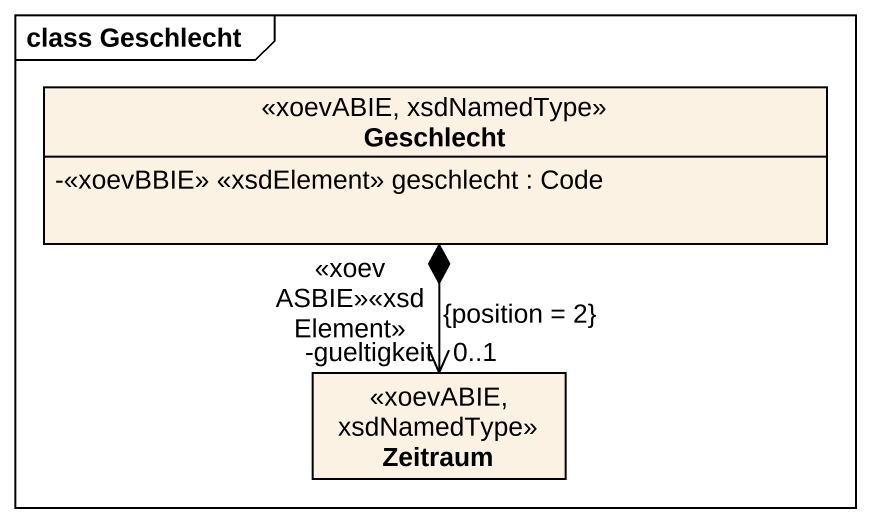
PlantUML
@startuml
mainframe class Geschlecht
hide circle
hide empty members
skinparam classAttributeIconSize 0
class Geschlecht <<xoevABIE, xsdNamedType>> {
  -<<xoevBBIE>> <<xsdElement>> geschlecht : Code
}
class Zeitraum <<xoevABIE, xsdNamedType>>
Geschlecht *--> "-gueltigkeit\n<<xoevASBIE>><<xsdElement>>\n0..1\n{position = 2}" Zeitraum
@enduml
